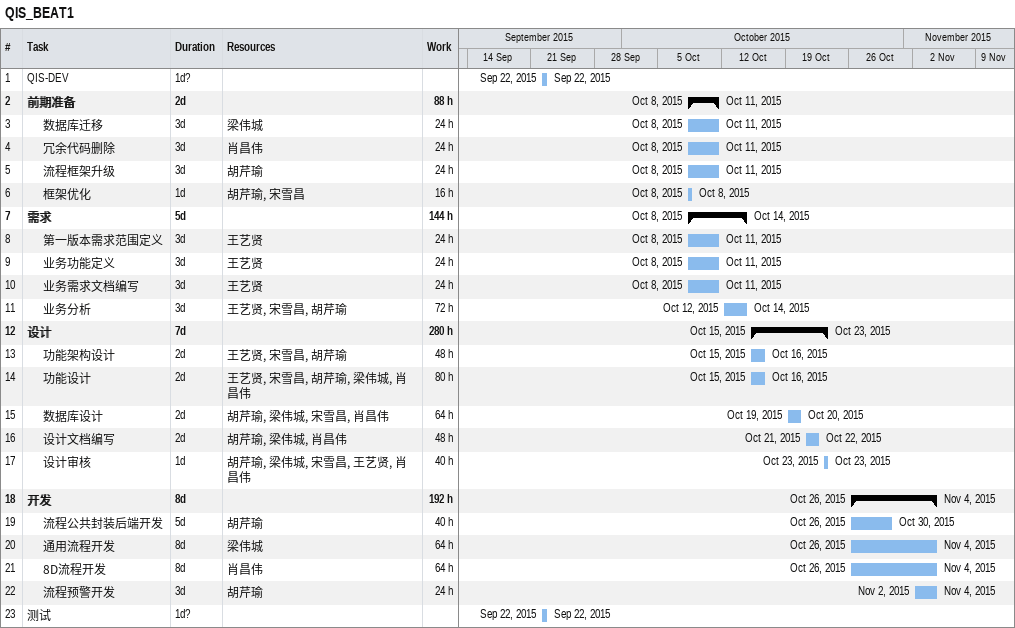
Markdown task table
QIS_BEAT1

| ID | Level | Task | Duration | Start | Finish | Resources | Work (h) |
|---|---|---|---|---|---|---|---|
| 1 | 1 | QIS-DEV | 1d? | 2015-09-22 | 2015-09-22 |  |  |
| 2 | 1 | **前期准备** | 2d | 2015-10-08 | 2015-10-11 |  | 88 |
| 3 | 2 | 数据库迁移 | 3d | 2015-10-08 | 2015-10-11 | 梁伟城 | 24 |
| 4 | 2 | 冗余代码删除 | 3d | 2015-10-08 | 2015-10-11 | 肖昌伟 | 24 |
| 5 | 2 | 流程框架升级 | 3d | 2015-10-08 | 2015-10-11 | 胡芹瑜 | 24 |
| 6 | 2 | 框架优化 | 1d | 2015-10-08 | 2015-10-08 | 胡芹瑜, 宋雪昌 | 16 |
| 7 | 1 | **需求** | 5d | 2015-10-08 | 2015-10-14 |  | 144 |
| 8 | 2 | 第一版本需求范围定义 | 3d | 2015-10-08 | 2015-10-11 | 王艺贤 | 24 |
| 9 | 2 | 业务功能定义 | 3d | 2015-10-08 | 2015-10-11 | 王艺贤 | 24 |
| 10 | 2 | 业务需求文档编写 | 3d | 2015-10-08 | 2015-10-11 | 王艺贤 | 24 |
| 11 | 2 | 业务分析 | 3d | 2015-10-12 | 2015-10-14 | 王艺贤, 宋雪昌, 胡芹瑜 | 72 |
| 12 | 1 | **设计** | 7d | 2015-10-15 | 2015-10-23 |  | 280 |
| 13 | 2 | 功能架构设计 | 2d | 2015-10-15 | 2015-10-16 | 王艺贤, 宋雪昌, 胡芹瑜 | 48 |
| 14 | 2 | 功能设计 | 2d | 2015-10-15 | 2015-10-16 | 王艺贤, 宋雪昌, 胡芹瑜, 梁伟城, 肖昌伟 | 80 |
| 15 | 2 | 数据库设计 | 2d | 2015-10-19 | 2015-10-20 | 胡芹瑜, 梁伟城, 宋雪昌, 肖昌伟 | 64 |
| 16 | 2 | 设计文档编写 | 2d | 2015-10-21 | 2015-10-22 | 胡芹瑜, 梁伟城, 肖昌伟 | 48 |
| 17 | 2 | 设计审核 | 1d | 2015-10-23 | 2015-10-23 | 胡芹瑜, 梁伟城, 宋雪昌, 王艺贤, 肖昌伟 | 40 |
| 18 | 1 | **开发** | 8d | 2015-10-26 | 2015-11-04 |  | 192 |
| 19 | 2 | 流程公共封装后端开发 | 5d | 2015-10-26 | 2015-10-30 | 胡芹瑜 | 40 |
| 20 | 2 | 通用流程开发 | 8d | 2015-10-26 | 2015-11-04 | 梁伟城 | 64 |
| 21 | 2 | 8D流程开发 | 8d | 2015-10-26 | 2015-11-04 | 肖昌伟 | 64 |
| 22 | 2 | 流程预警开发 | 3d | 2015-11-02 | 2015-11-04 | 胡芹瑜 | 24 |
| 23 | 1 | 测试 | 1d? | 2015-09-22 | 2015-09-22 |  |  |
